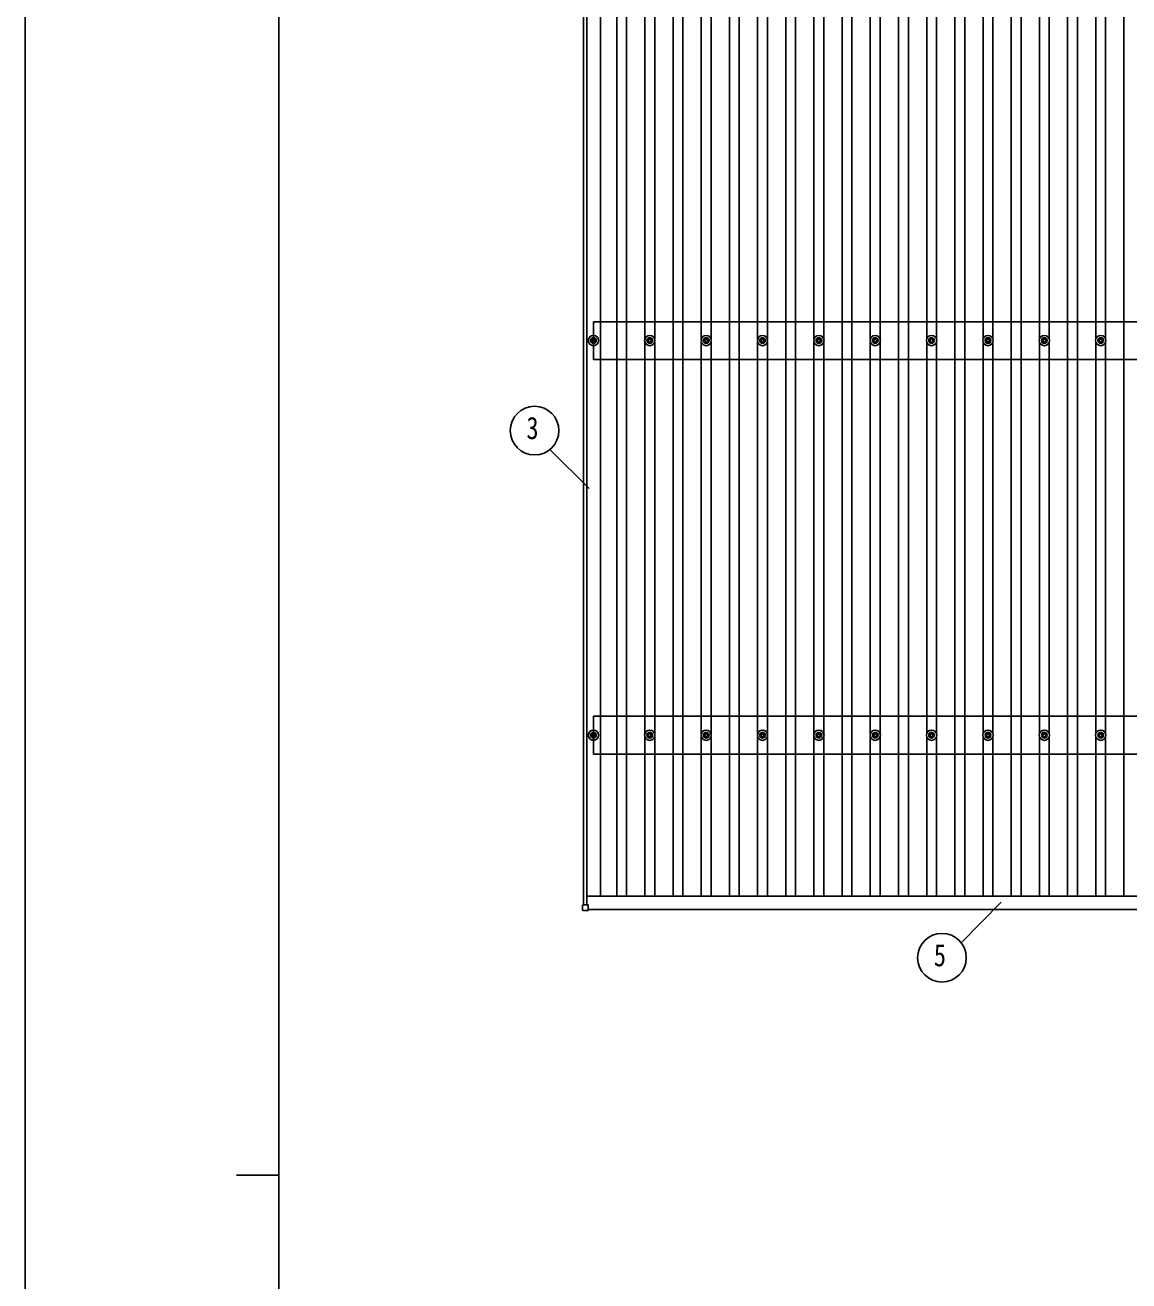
# Model space of a CAD drawing. Units: millimetres, scale not verified. Extents: x -12615 to 12615, y -8910 to 8910.
# Drawn here: x -12615 to -8698, y 0 to 4455 of the extents above; entities that cross this region are included whole.
import ezdxf
from ezdxf.enums import TextEntityAlignment as Align

# ---------------------------------------------------------------- set-up
doc = ezdxf.new("R2010")
doc.units = ezdxf.units.MM
doc.header["$LTSCALE"] = 40
for name, color, linetype in [('0-4_YKK_13', 4, 'Continuous'), ('0-5_YKK_A1', 4, 'Continuous'), ('0-6_YKK_D', 6, 'Continuous'), ('0-7_YKK_ZWAK', 7, 'Continuous')]:
    doc.layers.add(name, color=color, linetype=linetype)
doc.styles.add('ＭＳ ゴシック', font='')
doc.styles.get('ＭＳ ゴシック').set_extended_font_data('MS Gothic')

msp = doc.modelspace()

# ---------------------------------------------------------------- linework, layer by layer
at = {"layer": '0-4_YKK_13'}
for p, q in [((-10600.19, 3345.87), (-10600.19, 3341.45)), ((-10596.69, 3345.87), (-10596.69, 3341.45)), ((-10400.19, 3345.87), (-10400.19, 3341.45)), ((-10396.69, 3345.87), (-10396.69, 3341.45)), ((-10200.19, 3345.87), (-10200.19, 3341.45)), ((-10196.69, 3345.87), (-10196.69, 3341.45)), ((-10000.19, 3345.87), (-10000.19, 3341.45)), ((-9996.69, 3345.87), (-9996.69, 3341.45)), ((-9800.19, 3345.87), (-9800.19, 3341.45)), ((-9796.69, 3345.87), (-9796.69, 3341.45)), ((-9600.19, 3345.87), (-9600.19, 3341.45)), ((-9596.69, 3345.87), (-9596.69, 3341.45)), ((-9400.19, 3345.87), (-9400.19, 3341.45)), ((-9396.69, 3345.87), (-9396.69, 3341.45)), ((-9200.19, 3345.87), (-9200.19, 3341.45)), ((-9196.69, 3345.87), (-9196.69, 3341.45)), ((-9000.19, 3345.87), (-9000.19, 3341.45)), ((-8996.69, 3345.87), (-8996.69, 3341.45)), ((-8800.19, 3345.87), (-8800.19, 3341.45)), ((-8796.69, 3345.87), (-8796.69, 3341.45)), ((-10608.44, 3337.62), (-10604.02, 3337.62)), ((-10608.44, 3334.12), (-10604.02, 3334.12)), ((-10600.19, 3330.29), (-10600.19, 3325.87)), ((-10596.69, 3330.29), (-10596.69, 3325.87)), ((-10592.86, 3337.62), (-10588.44, 3337.62)), ((-10592.86, 3334.12), (-10588.44, 3334.12)), ((-10408.44, 3337.62), (-10404.02, 3337.62)), ((-10408.44, 3334.12), (-10404.02, 3334.12)), ((-10400.19, 3330.29), (-10400.19, 3325.87)), ((-10396.69, 3330.29), (-10396.69, 3325.87)), ((-10392.86, 3337.62), (-10388.44, 3337.62)), ((-10392.86, 3334.12), (-10388.44, 3334.12)), ((-10208.44, 3337.62), (-10204.02, 3337.62)), ((-10208.44, 3334.12), (-10204.02, 3334.12)), ((-10200.19, 3330.29), (-10200.19, 3325.87)), ((-10196.69, 3330.29), (-10196.69, 3325.87)), ((-10192.86, 3337.62), (-10188.44, 3337.62)), ((-10192.86, 3334.12), (-10188.44, 3334.12)), ((-10008.44, 3337.62), (-10004.02, 3337.62)), ((-10008.44, 3334.12), (-10004.02, 3334.12)), ((-10000.19, 3330.29), (-10000.19, 3325.87)), ((-9996.69, 3330.29), (-9996.69, 3325.87)), ((-9992.86, 3337.62), (-9988.44, 3337.62)), ((-9992.86, 3334.12), (-9988.44, 3334.12)), ((-9808.44, 3337.62), (-9804.02, 3337.62)), ((-9808.44, 3334.12), (-9804.02, 3334.12)), ((-9800.19, 3330.29), (-9800.19, 3325.87)), ((-9796.69, 3330.29), (-9796.69, 3325.87)), ((-9792.86, 3337.62), (-9788.44, 3337.62)), ((-9792.86, 3334.12), (-9788.44, 3334.12)), ((-9608.44, 3337.62), (-9604.02, 3337.62)), ((-9608.44, 3334.12), (-9604.02, 3334.12)), ((-9600.19, 3330.29), (-9600.19, 3325.87)), ((-9596.69, 3330.29), (-9596.69, 3325.87)), ((-9592.86, 3337.62), (-9588.44, 3337.62)), ((-9592.86, 3334.12), (-9588.44, 3334.12)), ((-9408.44, 3337.62), (-9404.02, 3337.62)), ((-9408.44, 3334.12), (-9404.02, 3334.12)), ((-9400.19, 3330.29), (-9400.19, 3325.87)), ((-9396.69, 3330.29), (-9396.69, 3325.87)), ((-9392.86, 3337.62), (-9388.44, 3337.62)), ((-9392.86, 3334.12), (-9388.44, 3334.12)), ((-9208.44, 3337.62), (-9204.02, 3337.62)), ((-9208.44, 3334.12), (-9204.02, 3334.12)), ((-9200.19, 3330.29), (-9200.19, 3325.87)), ((-9196.69, 3330.29), (-9196.69, 3325.87)), ((-9192.86, 3337.62), (-9188.44, 3337.62)), ((-9192.86, 3334.12), (-9188.44, 3334.12)), ((-9008.44, 3337.62), (-9004.02, 3337.62)), ((-9008.44, 3334.12), (-9004.02, 3334.12)), ((-9000.19, 3330.29), (-9000.19, 3325.87)), ((-8996.69, 3330.29), (-8996.69, 3325.87)), ((-8992.86, 3337.62), (-8988.44, 3337.62)), ((-8992.86, 3334.12), (-8988.44, 3334.12)), ((-8808.44, 3337.62), (-8804.02, 3337.62)), ((-8808.44, 3334.12), (-8804.02, 3334.12)), ((-8800.19, 3330.29), (-8800.19, 3325.87)), ((-8796.69, 3330.29), (-8796.69, 3325.87)), ((-8792.86, 3337.62), (-8788.44, 3337.62)), ((-8792.86, 3334.12), (-8788.44, 3334.12)), ((-10608.44, 1937.62), (-10604.02, 1937.62)), ((-10608.44, 1934.12), (-10604.02, 1934.12)), ((-10600.19, 1945.87), (-10600.19, 1941.45)), ((-10600.19, 1930.29), (-10600.19, 1925.87)), ((-10596.69, 1945.87), (-10596.69, 1941.45)), ((-10596.69, 1930.29), (-10596.69, 1925.87)), ((-10592.86, 1937.62), (-10588.44, 1937.62)), ((-10592.86, 1934.12), (-10588.44, 1934.12)), ((-10408.44, 1937.62), (-10404.02, 1937.62)), ((-10408.44, 1934.12), (-10404.02, 1934.12)), ((-10400.19, 1945.87), (-10400.19, 1941.45)), ((-10400.19, 1930.29), (-10400.19, 1925.87)), ((-10396.69, 1945.87), (-10396.69, 1941.45)), ((-10396.69, 1930.29), (-10396.69, 1925.87)), ((-10392.86, 1937.62), (-10388.44, 1937.62)), ((-10392.86, 1934.12), (-10388.44, 1934.12)), ((-10208.44, 1937.62), (-10204.02, 1937.62)), ((-10208.44, 1934.12), (-10204.02, 1934.12)), ((-10200.19, 1945.87), (-10200.19, 1941.45)), ((-10200.19, 1930.29), (-10200.19, 1925.87)), ((-10196.69, 1945.87), (-10196.69, 1941.45)), ((-10196.69, 1930.29), (-10196.69, 1925.87)), ((-10192.86, 1937.62), (-10188.44, 1937.62)), ((-10192.86, 1934.12), (-10188.44, 1934.12)), ((-10008.44, 1937.62), (-10004.02, 1937.62)), ((-10008.44, 1934.12), (-10004.02, 1934.12)), ((-10000.19, 1945.87), (-10000.19, 1941.45)), ((-10000.19, 1930.29), (-10000.19, 1925.87)), ((-9996.69, 1945.87), (-9996.69, 1941.45)), ((-9996.69, 1930.29), (-9996.69, 1925.87)), ((-9992.86, 1937.62), (-9988.44, 1937.62)), ((-9992.86, 1934.12), (-9988.44, 1934.12)), ((-9808.44, 1937.62), (-9804.02, 1937.62)), ((-9808.44, 1934.12), (-9804.02, 1934.12)), ((-9800.19, 1945.87), (-9800.19, 1941.45)), ((-9800.19, 1930.29), (-9800.19, 1925.87)), ((-9796.69, 1945.87), (-9796.69, 1941.45)), ((-9796.69, 1930.29), (-9796.69, 1925.87)), ((-9792.86, 1937.62), (-9788.44, 1937.62)), ((-9792.86, 1934.12), (-9788.44, 1934.12)), ((-9608.44, 1937.62), (-9604.02, 1937.62)), ((-9608.44, 1934.12), (-9604.02, 1934.12)), ((-9600.19, 1945.87), (-9600.19, 1941.45)), ((-9600.19, 1930.29), (-9600.19, 1925.87)), ((-9596.69, 1945.87), (-9596.69, 1941.45)), ((-9596.69, 1930.29), (-9596.69, 1925.87)), ((-9592.86, 1937.62), (-9588.44, 1937.62)), ((-9592.86, 1934.12), (-9588.44, 1934.12)), ((-9408.44, 1937.62), (-9404.02, 1937.62)), ((-9408.44, 1934.12), (-9404.02, 1934.12)), ((-9400.19, 1945.87), (-9400.19, 1941.45)), ((-9400.19, 1930.29), (-9400.19, 1925.87)), ((-9396.69, 1945.87), (-9396.69, 1941.45)), ((-9396.69, 1930.29), (-9396.69, 1925.87)), ((-9392.86, 1937.62), (-9388.44, 1937.62)), ((-9392.86, 1934.12), (-9388.44, 1934.12)), ((-9208.44, 1937.62), (-9204.02, 1937.62)), ((-9208.44, 1934.12), (-9204.02, 1934.12)), ((-9200.19, 1945.87), (-9200.19, 1941.45)), ((-9200.19, 1930.29), (-9200.19, 1925.87)), ((-9196.69, 1945.87), (-9196.69, 1941.45)), ((-9196.69, 1930.29), (-9196.69, 1925.87)), ((-9192.86, 1937.62), (-9188.44, 1937.62)), ((-9192.86, 1934.12), (-9188.44, 1934.12)), ((-9008.44, 1937.62), (-9004.02, 1937.62)), ((-9008.44, 1934.12), (-9004.02, 1934.12)), ((-9000.19, 1945.87), (-9000.19, 1941.45)), ((-9000.19, 1930.29), (-9000.19, 1925.87)), ((-8996.69, 1945.87), (-8996.69, 1941.45)), ((-8996.69, 1930.29), (-8996.69, 1925.87)), ((-8992.86, 1937.62), (-8988.44, 1937.62)), ((-8992.86, 1934.12), (-8988.44, 1934.12)), ((-8808.44, 1937.62), (-8804.02, 1937.62)), ((-8808.44, 1934.12), (-8804.02, 1934.12)), ((-8800.19, 1945.87), (-8800.19, 1941.45)), ((-8800.19, 1930.29), (-8800.19, 1925.87)), ((-8796.69, 1945.87), (-8796.69, 1941.45)), ((-8796.69, 1930.29), (-8796.69, 1925.87)), ((-8792.86, 1937.62), (-8788.44, 1937.62)), ((-8792.86, 1934.12), (-8788.44, 1934.12)), ((-10636.74, 1332.88), (-10636.74, 1314.88)), ((-10617.74, 1333.88), (-10635.74, 1333.88)), ((-10635.74, 1313.88), (-10617.74, 1313.88)), ((-10616.74, 1314.88), (-10616.74, 1332.88))]:
    msp.add_line(p, q, dxfattribs=at)
for centre, radius in [((-10598.44, 3335.87), 18.25), ((-10598.44, 3335.87), 10.15), ((-10598.44, 3335.87), 5.85), ((-10398.44, 3335.87), 18.25), ((-10398.44, 3335.87), 10.15), ((-10398.44, 3335.87), 5.85), ((-10198.44, 3335.87), 18.25), ((-10198.44, 3335.87), 10.15), ((-10198.44, 3335.87), 5.85), ((-9998.44, 3335.87), 18.25), ((-9998.44, 3335.87), 10.15), ((-9998.44, 3335.87), 5.85), ((-9798.44, 3335.87), 18.25), ((-9798.44, 3335.87), 10.15), ((-9798.44, 3335.87), 5.85), ((-9598.44, 3335.87), 18.25), ((-9598.44, 3335.87), 10.15), ((-9598.44, 3335.87), 5.85), ((-9398.44, 3335.87), 18.25), ((-9398.44, 3335.87), 10.15), ((-9398.44, 3335.87), 5.85), ((-9198.44, 3335.87), 18.25), ((-9198.44, 3335.87), 10.15), ((-9198.44, 3335.87), 5.85), ((-8998.44, 3335.87), 18.25), ((-8998.44, 3335.87), 10.15), ((-8998.44, 3335.87), 5.85), ((-8798.44, 3335.87), 18.25), ((-8798.44, 3335.87), 10.15), ((-8798.44, 3335.87), 5.85), ((-10598.44, 3335.87), 5.25), ((-10398.44, 3335.87), 5.25), ((-10198.44, 3335.87), 5.25), ((-9998.44, 3335.87), 5.25), ((-9798.44, 3335.87), 5.25), ((-9598.44, 3335.87), 5.25), ((-9398.44, 3335.87), 5.25), ((-9198.44, 3335.87), 5.25), ((-8998.44, 3335.87), 5.25), ((-8798.44, 3335.87), 5.25), ((-10598.44, 1935.87), 18.25), ((-10598.44, 1935.87), 10.15), ((-10598.44, 1935.87), 5.85), ((-10598.44, 1935.87), 5.25), ((-10398.44, 1935.87), 18.25), ((-10398.44, 1935.87), 10.15), ((-10398.44, 1935.87), 5.85), ((-10398.44, 1935.87), 5.25), ((-10198.44, 1935.87), 18.25), ((-10198.44, 1935.87), 10.15), ((-10198.44, 1935.87), 5.85), ((-10198.44, 1935.87), 5.25), ((-9998.44, 1935.87), 18.25), ((-9998.44, 1935.87), 10.15), ((-9998.44, 1935.87), 5.85), ((-9998.44, 1935.87), 5.25), ((-9798.44, 1935.87), 18.25), ((-9798.44, 1935.87), 10.15), ((-9798.44, 1935.87), 5.85), ((-9798.44, 1935.87), 5.25), ((-9598.44, 1935.87), 18.25), ((-9598.44, 1935.87), 10.15), ((-9598.44, 1935.87), 5.85), ((-9598.44, 1935.87), 5.25), ((-9398.44, 1935.87), 18.25), ((-9398.44, 1935.87), 10.15), ((-9398.44, 1935.87), 5.85), ((-9398.44, 1935.87), 5.25), ((-9198.44, 1935.87), 18.25), ((-9198.44, 1935.87), 10.15), ((-9198.44, 1935.87), 5.85), ((-9198.44, 1935.87), 5.25), ((-8998.44, 1935.87), 18.25), ((-8998.44, 1935.87), 10.15), ((-8998.44, 1935.87), 5.85), ((-8998.44, 1935.87), 5.25), ((-8798.44, 1935.87), 18.25), ((-8798.44, 1935.87), 10.15), ((-8798.44, 1935.87), 5.85), ((-8798.44, 1935.87), 5.25)]:
    msp.add_circle(centre, radius, dxfattribs=at)
for centre, start, end in [((-10635.74, 1332.88), 90, 180), ((-10635.74, 1314.88), 180, 270), ((-10617.74, 1332.88), 0, 90), ((-10617.74, 1314.88), 270, 0)]:
    msp.add_arc(centre, 1, start, end, dxfattribs=at)
at = {"layer": '0-5_YKK_A1'}
for p, q in [((-10633.44, 1333.88), (-10633.44, 6732.3)), ((-10621.44, 1333.88), (-10621.44, 6732.3)), ((-10573.44, 1365.16), (-10573.44, 6706.21)), ((-10515.94, 1365.16), (-10515.94, 6706.21)), ((-10480.94, 1365.16), (-10480.94, 6706.21)), ((-10315.94, 1365.16), (-10315.94, 6706.21)), ((-10280.94, 1365.16), (-10280.94, 6706.21)), ((-10115.94, 1365.16), (-10115.94, 6706.21)), ((-10080.94, 1365.16), (-10080.94, 6706.21)), ((-9915.94, 1365.16), (-9915.94, 6706.21)), ((-9880.94, 1365.16), (-9880.94, 6706.21)), ((-9715.94, 1365.16), (-9715.94, 6706.21)), ((-9680.94, 1365.16), (-9680.94, 6706.21)), ((-9515.94, 1365.16), (-9515.94, 6706.21)), ((-9480.94, 1365.16), (-9480.94, 6706.21)), ((-9315.94, 1365.16), (-9315.94, 6706.21)), ((-9280.94, 1365.16), (-9280.94, 6706.21)), ((-9115.94, 1365.16), (-9115.94, 6706.21)), ((-9080.94, 1365.16), (-9080.94, 6706.21)), ((-8915.94, 1365.16), (-8915.94, 6706.21)), ((-8880.94, 1365.16), (-8880.94, 6706.21)), ((-8715.94, 1365.16), (-8715.94, 6706.21)), ((-10415.94, 3341.05), (-10415.94, 4730.69)), ((-10380.94, 3341.05), (-10380.94, 4730.69)), ((-10215.94, 3341.05), (-10215.94, 4730.69)), ((-10180.94, 3341.05), (-10180.94, 4730.69)), ((-10015.94, 3341.05), (-10015.94, 4730.69)), ((-9980.94, 3341.05), (-9980.94, 4730.69)), ((-9815.94, 3341.05), (-9815.94, 4730.69)), ((-9780.94, 3341.05), (-9780.94, 4730.69)), ((-9615.94, 3341.05), (-9615.94, 4730.69)), ((-9580.94, 3341.05), (-9580.94, 4730.69)), ((-9415.94, 3341.05), (-9415.94, 4730.69)), ((-9380.94, 3341.05), (-9380.94, 4730.69)), ((-9215.94, 3341.05), (-9215.94, 4730.69)), ((-9180.94, 3341.05), (-9180.94, 4730.69)), ((-9015.94, 3341.05), (-9015.94, 4730.69)), ((-8980.94, 3341.05), (-8980.94, 4730.69)), ((-8815.94, 3341.05), (-8815.94, 4730.69)), ((-8780.94, 3341.05), (-8780.94, 4730.69)), ((-5198.44, 3402.87), (-10598.44, 3402.87)), ((-10598.44, 3268.87), (-10598.44, 3402.87)), ((-10415.94, 1941.05), (-10415.94, 3330.69)), ((-10380.94, 1941.05), (-10380.94, 3330.69)), ((-10215.94, 1941.05), (-10215.94, 3330.69)), ((-10180.94, 1941.05), (-10180.94, 3330.69)), ((-10015.94, 1941.05), (-10015.94, 3330.69)), ((-9980.94, 1941.05), (-9980.94, 3330.69)), ((-9815.94, 1941.05), (-9815.94, 3330.69)), ((-9780.94, 1941.05), (-9780.94, 3330.69)), ((-9615.94, 1941.05), (-9615.94, 3330.69)), ((-9580.94, 1941.05), (-9580.94, 3330.69)), ((-9415.94, 1941.05), (-9415.94, 3330.69)), ((-9380.94, 1941.05), (-9380.94, 3330.69)), ((-9215.94, 1941.05), (-9215.94, 3330.69)), ((-9180.94, 1941.05), (-9180.94, 3330.69)), ((-9015.94, 1941.05), (-9015.94, 3330.69)), ((-8980.94, 1941.05), (-8980.94, 3330.69)), ((-8815.94, 1941.05), (-8815.94, 3330.69)), ((-8780.94, 1941.05), (-8780.94, 3330.69)), ((-5198.44, 3268.87), (-10598.44, 3268.87)), ((-5198.44, 2002.87), (-10598.44, 2002.87)), ((-10598.44, 1868.87), (-10598.44, 2002.87)), ((-10415.94, 1365.16), (-10415.94, 1930.69)), ((-10380.94, 1365.16), (-10380.94, 1930.69)), ((-10215.94, 1365.16), (-10215.94, 1930.69)), ((-10180.94, 1365.16), (-10180.94, 1930.69)), ((-10015.94, 1365.16), (-10015.94, 1930.69)), ((-9980.94, 1365.16), (-9980.94, 1930.69)), ((-9815.94, 1365.16), (-9815.94, 1930.69)), ((-9780.94, 1365.16), (-9780.94, 1930.69)), ((-9615.94, 1365.16), (-9615.94, 1930.69)), ((-9580.94, 1365.16), (-9580.94, 1930.69)), ((-9415.94, 1365.16), (-9415.94, 1930.69)), ((-9380.94, 1365.16), (-9380.94, 1930.69)), ((-9215.94, 1365.16), (-9215.94, 1930.69)), ((-9180.94, 1365.16), (-9180.94, 1930.69)), ((-9015.94, 1365.16), (-9015.94, 1930.69)), ((-8980.94, 1365.16), (-8980.94, 1930.69)), ((-8815.94, 1365.16), (-8815.94, 1930.69)), ((-8780.94, 1365.16), (-8780.94, 1930.69)), ((-5198.44, 1868.87), (-10598.44, 1868.87)), ((-10621.44, 1365.16), (-5175.44, 1365.16)), ((-10616.74, 1317.18), (-5180.14, 1317.18))]:
    msp.add_line(p, q, dxfattribs=at)
at = {"layer": '0-6_YKK_D'}
for p, q in [((-10753.36, 2949.06), (-10613.56, 2811.52)), ((-9293.26, 1199.04), (-9151.34, 1343.59))]:
    msp.add_line(p, q, dxfattribs=at)
for centre in [(-10807.33, 3016.53), (-9361.73, 1146.33)]:
    msp.add_circle(centre, 86.4, dxfattribs=at)
at = {"layer": '0-7_YKK_ZWAK'}
for p, q in [((-11714.94, -7575), (-11714.94, 8325)), ((-11864.94, 375), (-11714.94, 375))]:
    msp.add_line(p, q, dxfattribs=at)
msp.add_lwpolyline([(-12615, -8910), (12615, -8910), (12615, 8910), (-12615, 8910)], close=True, dxfattribs=at)

# ---------------------------------------------------------------- texts
at = {"layer": '0-6_YKK_D', "style": 'ＭＳ ゴシック', "width": 0.8}
for s, p in [('3', (-10836.13, 2962.53)), ('5', (-9390.53, 1092.33))]:
    msp.add_text(s, height=79.18, dxfattribs=at).set_placement(p, align=Align.BOTTOM_LEFT)

doc.saveas('drawing.dxf')
